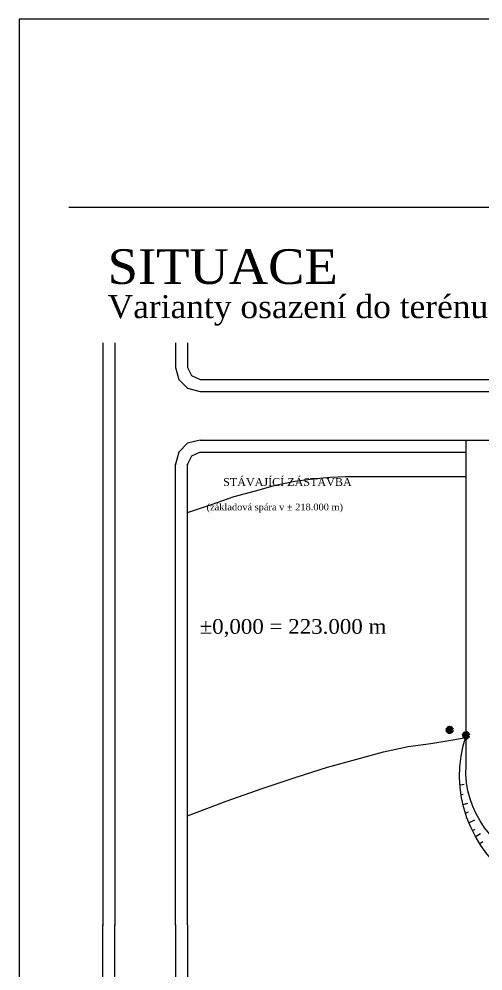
# Model space of a CAD drawing. Header units: millimetres. Extents: x -3518363 to 3223740, y -1530229 to 774657.
# Drawn here: x -1983470 to -1906913, y 188415 to 345571 of the extents above; entities that cross this region are included whole.
import ezdxf

# ---------------------------------------------------------------- set-up
doc = ezdxf.new("R2010")
doc.units = ezdxf.units.MM
doc.header["$LTSCALE"] = 15
doc.header["$MEASUREMENT"] = 0
doc.layers.get('0').update_dxf_attribs({"linetype": 'CONTINUOUS'})
doc.layers.add('cesty', color=7, linetype='CONTINUOUS', lineweight=15)
doc.layers.add('Velmi tlustá', color=10, linetype='CONTINUOUS', lineweight=60)
doc.layers.add('svahovaní', color=7, linetype='CONTINUOUS', lineweight=15, true_color=0xe3331c)
doc.styles.add('TIMESNEWROMAN', font='times.ttf')

msp = doc.modelspace()

# ---------------------------------------------------------------- linework, layer by layer
for p, q in [((-1975252.375, 314490.175), (-1781666.811, 314490.175)), ((-1953571.408, 276066.256), (-1805276.69, 276066.256)), ((-1953571.408, 274085.909), (-1909697.809, 274085.909))]:
    msp.add_line(p, q)
at = {"elevation": 0}
msp.add_lwpolyline([(-1983470, 345571.207), (-1983470, 48571.207), (-1773470, 48571.207), (-1773470, 345571.207)], close=True, dxfattribs=at)
for points in [[(-1969619.954, 292089.084), (-1969619.954, 196029.298), (-1969517.076, 196029.298)], [(-1967639.607, 292089.084), (-1967639.607, 196029.298), (-1967536.729, 196029.298)], [(-1957634.98, 292089.084), (-1957634.98, 288025.518), (-1957094.887, 286045.171), (-1955654.633, 284630.641), (-1953571.408, 284064.824), (-1805379.561, 284064.824), (-1803399.214, 284630.641), (-1801958.953, 286045.171), (-1801418.867, 288025.518), (-1801418.867, 292089.084), (-1801315.983, 292089.084)], [(-1955654.633, 292089.084), (-1955654.633, 288025.518), (-1955011.663, 286713.86), (-1953571.408, 286045.171), (-1805379.561, 286045.171), (-1804067.902, 286713.86), (-1803399.214, 288025.518), (-1803399.214, 292089.084), (-1803296.33, 292089.084)], [(-1953571.408, 276066.256), (-1955654.633, 275526.157), (-1957094.887, 274085.909), (-1957634.98, 272105.562), (-1957532.109, 272105.562)], [(-1953571.408, 274085.909), (-1955011.663, 273417.221), (-1955654.633, 272105.562), (-1955551.755, 272105.562)], [(-1957634.98, 196029.298), (-1957634.98, 272105.562), (-1957532.109, 272105.562)], [(-1955654.633, 196029.298), (-1955654.633, 272105.562), (-1955551.755, 272105.562)], [(-1955654.633, 264107.02), (-1951693.932, 265418.679), (-1947964.705, 266730.338), (-1944441.226, 267707.639), (-1941149.22, 268607.814), (-1937960.085, 269250.784), (-1935002.423, 269687.986), (-1932147.632, 269919.473), (-1929601.468, 270022.344), (-1909697.809, 270022.344)], [(-1955654.633, 214032.472), (-1949276.363, 216450.035), (-1943361.04, 218533.266), (-1937754.336, 220410.742), (-1932584.854, 222056.732), (-1927749.716, 223368.391), (-1923351.794, 224577.179), (-1919262.504, 225451.635), (-1915533.276, 225991.735), (-1911906.92, 226557.526), (-1909697.809, 226984.618)], [(-1969619.954, 93925.573), (-1969619.954, 196029.298), (-1969517.076, 196029.298)], [(-1967639.607, 93925.573), (-1967639.607, 196029.298), (-1967536.729, 196029.298)], [(-1957634.98, 196029.298), (-1957634.98, 114011.972), (-1957094.887, 111928.748), (-1955654.633, 110488.493), (-1953571.408, 109948.401), (-1805379.561, 109948.401), (-1803399.214, 110488.493), (-1801958.953, 111928.748), (-1801418.867, 114011.972), (-1801418.867, 196029.298), (-1801315.983, 196029.298)], [(-1955654.633, 196029.298), (-1955654.633, 114011.972), (-1955011.663, 112597.436), (-1953571.408, 111928.748), (-1805379.561, 111928.748), (-1804067.902, 112597.436), (-1803399.214, 114011.972), (-1803399.214, 196029.298), (-1803296.33, 196029.298)]]:
    msp.add_lwpolyline(points, dxfattribs=at)
at = {"layer": 'cesty', "linetype": 'ByBlock', "extrusion": (1.93959e-16, -3.39308e-16, -1)}
for p, q in [((-1909697.809, 227306.607), (-1909697.809, 276066.256)), ((-1909697.809, 222306.607), (-1909697.809, 227306.607))]:
    msp.add_line(p, q, dxfattribs=at)
for centre, radius, start, end in [((1889874.568, 220727.649), 20886.445, 302.40952398, 18.36002891), ((1894013.661, 221406.33), 15709.964, 283.75041489, 3.285201)]:
    msp.add_arc(centre, radius, start, end, dxfattribs=at)
at = {"layer": 'svahovaní', "color": 0, "extrusion": (1.93959e-16, -3.39308e-16, -1)}
for p, q in [((-1910699.783, 219129.525), (-1910007.809, 219236.607)), ((-1910518.521, 217554.2), (-1910197.809, 217616.607)), ((-1910196.507, 215904.543), (-1909417.809, 216106.607)), ((-1909805.253, 214481.739), (-1909297.809, 214686.607)), ((-1909233.3, 212886.535), (-1908277.809, 213376.607)), ((-1908661.18, 211600.394), (-1908207.809, 211836.607)), ((-1908159.238, 210632.382), (-1907317.809, 211096.607)), ((-1907451.091, 209444.501), (-1906927.809, 209776.607))]:
    msp.add_line(p, q, dxfattribs=at)
at = {"layer": 'Velmi tlustá'}
for p, q in [((-1912117.157, 227927.157), (-1912682.843, 228492.843)), ((-1912682.843, 227927.157), (-1912117.157, 228492.843)), ((-1909414.966, 227023.765), (-1909980.652, 227589.45)), ((-1909980.652, 227023.765), (-1909414.966, 227589.45))]:
    msp.add_line(p, q, dxfattribs=at)
for centre in [(-1912400, 228210), (-1909697.809, 227306.607)]:
    msp.add_circle(centre, 400, dxfattribs=at)

# ---------------------------------------------------------------- texts
at = {"attachment_point": 7, "style": 'TIMESNEWROMAN'}
for s, insert, char_height, width in [('\\W1.04;SITUACE', (-1968848.388, 301759.49), 5726.35125, 39233.21061), ('\\W1.02;Varianty\\~osazení\\~do\\~terénu\\~\\~1\\~-\\~5', (-1968848.388, 294943.992), 3793.6648, 76615.21395), ('\\W1.02;STÁVAJÍCÍ\\~ZÁSTAVBA', (-1949788.368, 268459.503), 1293.94102, 21321.5671), ('{\\W1.03;(základová\\~spára\\~v\\~±\\~218.000\\~m)}', (-1952519.784, 264100.862), 1099.86018, 22340.96115), ('{\\W1.03;±\\fTimes New Roman|b0|i0|c238|p18;0,000 =\\fTimes New Roman|b0|i0|c0|p18;\\~2\\fTimes New Roman|b0|i0|c238|p18;23\\fTimes New Roman|b0|i0|c0|p18;.000\\~m}', (-1953674.286, 243507.222), 2433.709411, 49434.83592)]:
    msp.add_mtext(s, dxfattribs=dict(at, insert=insert, char_height=char_height, width=width))

doc.saveas('drawing.dxf')
